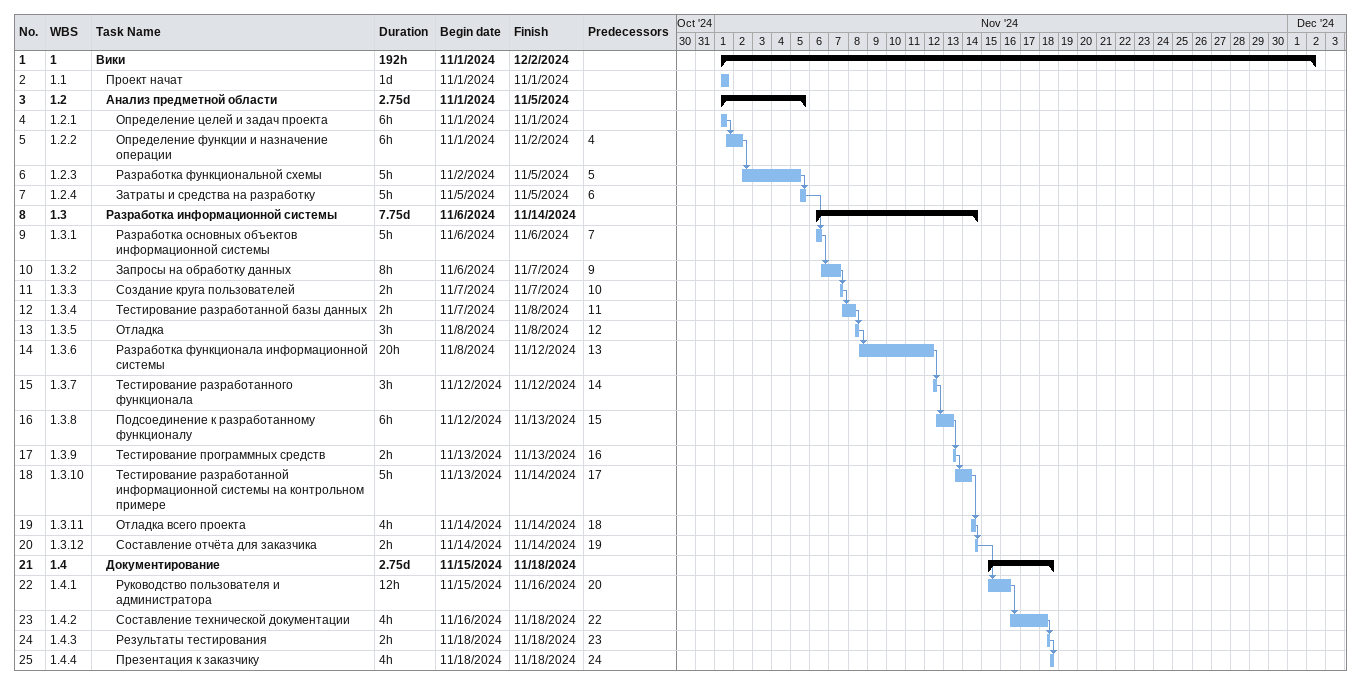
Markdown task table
| ID | WBS | Task | Duration | Start | Finish | Predecessors |
|---|---|---|---|---|---|---|
| 1 | 1 | **Вики** | 192h | 2024-11-01 | 2024-12-02 |  |
| 2 | 1.1 | Проект начат | 1d | 2024-11-01 | 2024-11-01 |  |
| 3 | 1.2 | **Анализ предметной области** | 2.75d | 2024-11-01 | 2024-11-05 |  |
| 4 | 1.2.1 | Определение целей и задач проекта | 6h | 2024-11-01 | 2024-11-01 |  |
| 5 | 1.2.2 | Определение функции и назначение операции | 6h | 2024-11-01 | 2024-11-02 | 4 |
| 6 | 1.2.3 | Разработка функциональной схемы | 5h | 2024-11-02 | 2024-11-05 | 5 |
| 7 | 1.2.4 | Затраты и средства на разработку | 5h | 2024-11-05 | 2024-11-05 | 6 |
| 8 | 1.3 | **Разработка информационной системы** | 7.75d | 2024-11-06 | 2024-11-14 |  |
| 9 | 1.3.1 | Разработка основных объектов информационной системы | 5h | 2024-11-06 | 2024-11-06 | 7 |
| 10 | 1.3.2 | Запросы на обработку данных | 8h | 2024-11-06 | 2024-11-07 | 9 |
| 11 | 1.3.3 | Создание круга пользователей | 2h | 2024-11-07 | 2024-11-07 | 10 |
| 12 | 1.3.4 | Тестирование разработанной базы данных | 2h | 2024-11-07 | 2024-11-08 | 11 |
| 13 | 1.3.5 | Отладка | 3h | 2024-11-08 | 2024-11-08 | 12 |
| 14 | 1.3.6 | Разработка функционала информационной системы | 20h | 2024-11-08 | 2024-11-12 | 13 |
| 15 | 1.3.7 | Тестирование разработанного функционала | 3h | 2024-11-12 | 2024-11-12 | 14 |
| 16 | 1.3.8 | Подсоединение к разработанному функционалу | 6h | 2024-11-12 | 2024-11-13 | 15 |
| 17 | 1.3.9 | Тестирование программных средств | 2h | 2024-11-13 | 2024-11-13 | 16 |
| 18 | 1.3.10 | Тестирование разработанной информационной системы на контрольном примере | 5h | 2024-11-13 | 2024-11-14 | 17 |
| 19 | 1.3.11 | Отладка всего проекта | 4h | 2024-11-14 | 2024-11-14 | 18 |
| 20 | 1.3.12 | Составление отчёта для заказчика | 2h | 2024-11-14 | 2024-11-14 | 19 |
| 21 | 1.4 | **Документирование** | 2.75d | 2024-11-15 | 2024-11-18 |  |
| 22 | 1.4.1 | Руководство пользователя и администратора | 12h | 2024-11-15 | 2024-11-16 | 20 |
| 23 | 1.4.2 | Составление технической документации | 4h | 2024-11-16 | 2024-11-18 | 22 |
| 24 | 1.4.3 | Результаты тестирования | 2h | 2024-11-18 | 2024-11-18 | 23 |
| 25 | 1.4.4 | Презентация к заказчику | 4h | 2024-11-18 | 2024-11-18 | 24 |
